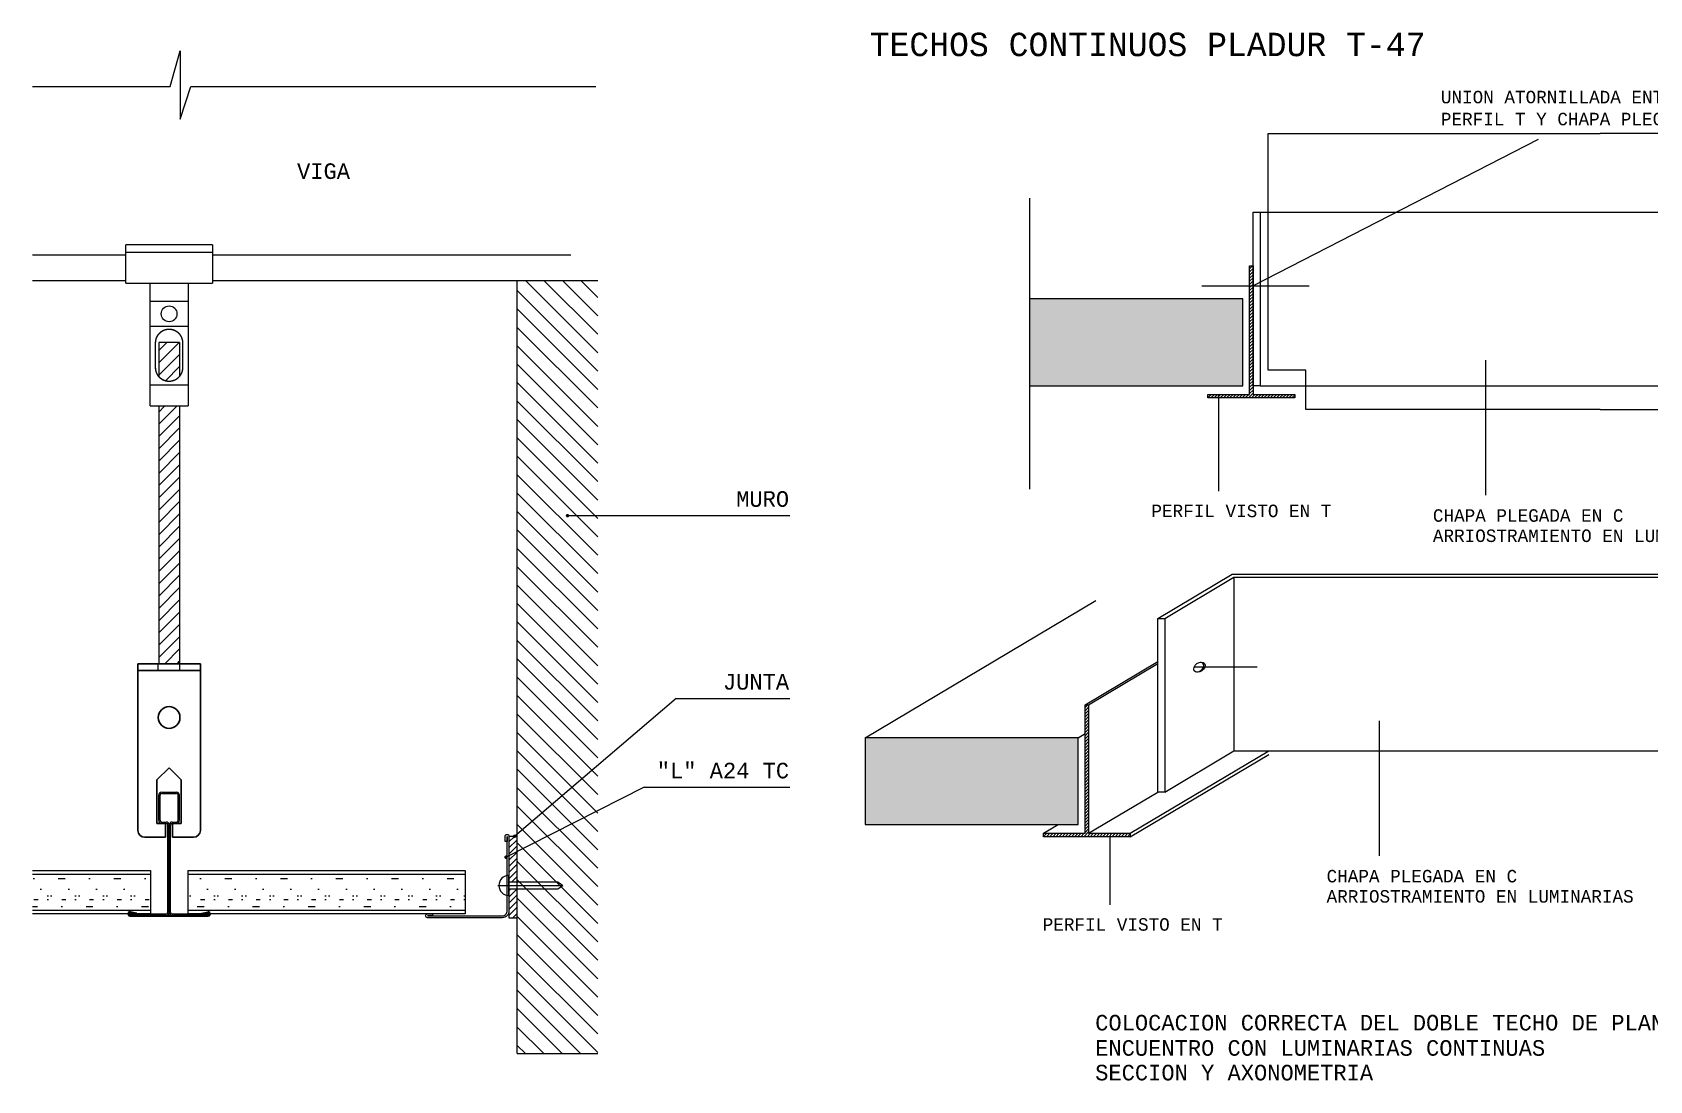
# Model space of a CAD drawing. Header units: millimetres. Extents: x 3383 to 4292, y 1469 to 1637.
# Drawn here: x 3483.6674 to 3484.1333, y 1569.6043 to 1569.9063 of the extents above; entities that cross this region are included whole.
import ezdxf
from ezdxf.enums import TextEntityAlignment as Align

# ---------------------------------------------------------------- set-up
doc = ezdxf.new("R2010")
doc.units = ezdxf.units.MM
doc.header["$LTSCALE"] = 0.0035
doc.linetypes.add('DASHED', pattern=[0.75, 0.5, -0.25])
doc.linetypes.add('HIDDEN', pattern=[0.375, 0.25, -0.125])
doc.layers.get('0').update_dxf_attribs({"lineweight": 5})
for name, color, linetype in [('MURO', 7, 'Continuous'), ('PERSPECTIVA', 7, 'Continuous'), ('PIEZA', 7, 'Continuous')]:
    doc.layers.add(name, color=color, linetype=linetype)
doc.styles.get("Standard").update_dxf_attribs({"font": 'LUCON.TTF'})
pattern_1 = [(0, (3481.396857, 1570.112506), (0.001, 0.008), [0.001, -0.007]), (0, (3481.397857, 1570.115506), (2e-18, 0.008), [0, -0.008]), (0, (3481.394857, 1570.112506), (0.003, 0.008), [0, -0.008]), (0, (3481.394857, 1570.118506), (0.008, 0.008), [0.002, -0.014]), (0, (3481.400857, 1570.113506), (2e-18, 0.008), [0, -0.008]), (0, (3481.398857, 1570.112506), (0.002, 0.008), [0, -0.008]), (0, (3481.399857, 1570.113506), (2e-18, 0.008), [0, -0.008]), (0, (3481.395857, 1570.118506), (2e-18, 0.008), [0, -0.008])]

# ---------------------------------------------------------------- blocks, each defined once
blk = doc.blocks.new('A$C43ED6B29')
at = {"const_width": 0.4, "flags": 128}
for points in [[(18.05, 46.51), (-7, 46.51)], [(-7, 35.32), (-7, 46.51)], [(18.05, 35.32), (18.05, 46.51)], [(18.05, 44.25), (-7, 44.25)], [(18.05, 35.32), (-7, 35.32)], [(0, 0), (0, 35.32)], [(11.05, 0), (11.05, 35.32)], [(11.05, 30.16), (0, 30.16)], [(11.05, 22.98), (0, 22.98)], [(1.6, 11.05), (1.6, 18.32)], [(9.45, 18.32), (9.45, 11.05)], [(11.05, 6.03), (0, 6.03)], [(11.05, 0), (0, 0)]]:
    blk.add_lwpolyline(points, dxfattribs=at)
for points in [[(9.45, 18.08, 1.030926), (1.6, 18.08)], [(1.6, 11.06, 1.015731), (9.45, 11.18)]]:
    blk.add_lwpolyline(points, format="xyb", dxfattribs=at)
blk.add_circle((5.53, 26.57), 2.27)
blk = doc.blocks.new('A$C3E9E0EB3')
at = {"layer": 'MURO'}
h = blk.add_hatch(dxfattribs=at)
h.set_pattern_fill('ANSI31', color=256, scale=20, angle=90, style=0)
h.set_pattern_definition([(45, (2720.5638, -28.6585), (1.767767, -1.767767), [])])
h.paths.add_polyline_path([(0, 92.53), (6, 92.53), (6, 82.73, -0.464683), (0, 82.73)])
h.paths.add_polyline_path([(0, 74.21), (6, 74.21), (6, 0), (0, 0)])
for p, q in [((0, 92.53), (0, 82.73)), ((6, 92.53), (0, 92.53)), ((6, 92.53), (6, 82.73)), ((0, 74.21), (0, 0)), ((6, 74.21), (6, 0))]:
    blk.add_line(p, q)
blk = doc.blocks.new('PP')
at = {"const_width": 0.5, "flags": 128}
blk.add_lwpolyline([(-0.25, -0.25, 1), (0.25, -0.25, 1)], format="xyb", close=True, dxfattribs=at)
blk = doc.blocks.new('A$C572C27A9')
at = {"linetype": 'DASHED'}
for p, q in [((5.875, -2), (5.875, 0)), ((12.125, -2), (12.125, 0))]:
    blk.add_line(p, q, dxfattribs=at)
at = {"layer": 'PERSPECTIVA'}
for q in [(5.5, -33.5), (12.5, -33.5)]:
    blk.add_line((9, -30), q, dxfattribs=at)
at = {"layer": 'PIEZA'}
for p, q in [((0, 0), (18, 0)), ((0, -48), (0, 0)), ((18, -48), (18, 0)), ((0, -2), (18, -2)), ((5.5, -46), (5.5, -33.5)), ((12.5, -46), (12.5, -33.5)), ((5.5, -46), (8, -46)), ((8, -50), (8, -46)), ((10, -50), (10, -46)), ((10, -46), (12.5, -46)), ((2, -50), (8, -50)), ((10, -50), (16, -50))]:
    blk.add_line(p, q, dxfattribs=at)
blk.add_circle((9, -15.5), 3.125, dxfattribs=at)
for centre, start, end in [((2, -48), 180, 270), ((16, -48), 270, 0)]:
    blk.add_arc(centre, 2, start, end, dxfattribs=at)
blk = doc.blocks.new('A$C3E322F7B')
for p, q in [((0, 0), (4.22, 0)), ((-0.89, -8.1), (-0.89, -0.89)), ((-0.51, -8.1), (-0.51, -0.89)), ((0, -0.38), (4.22, -0.38)), ((4.72, -8.1), (4.72, -0.89)), ((5.11, -8.1), (5.11, -0.89)), ((0, -8.61), (1.22, -8.61)), ((0, -8.99), (1.22, -8.99)), ((3, -8.61), (4.22, -8.61)), ((3, -8.99), (4.22, -8.99)), ((1.73, -34.57), (1.73, -9.5)), ((2.11, -34.57), (2.11, -9.5)), ((2.49, -34.57), (2.49, -9.5)), ((-9.17, -35.08), (1.22, -35.08)), ((-9.17, -35.08), (-9.17, -35.46)), ((3, -35.08), (13.38, -35.08)), ((13.38, -35.08), (13.38, -35.46))]:
    blk.add_line(p, q)
at = {"color": 7}
for p, q in [((-9.17, -35.46), (13.38, -35.46)), ((-9.17, -35.71), (13.38, -35.71)), ((-7.26, -35.08), (-9.09, -34.7)), ((-7.21, -34.83), (-9.04, -34.46)), ((-7.26, -35.08), (-7.21, -34.83)), ((11.42, -34.83), (13.25, -34.46)), ((11.47, -35.08), (11.42, -34.83)), ((11.47, -35.08), (13.3, -34.7))]:
    blk.add_line(p, q, dxfattribs=at)
for centre, radius, start, end in [((0, -0.89), 0.889, 90, 180), ((4.22, -0.89), 0.889, 0, 90), ((0, -0.89), 0.508, 90, 180), ((4.22, -0.89), 0.508, 0, 90), ((0, -8.1), 0.889, 180, 270), ((0, -8.1), 0.508, 180, 270), ((1.22, -9.5), 0.889, 0, 90), ((1.22, -9.5), 0.508, 0, 90), ((3, -9.5), 0.889, 90, 180), ((3, -9.5), 0.508, 90, 180), ((4.22, -8.1), 0.889, 270, 0), ((4.22, -8.1), 0.508, 270, 0), ((1.22, -34.57), 0.889, 270, 0), ((1.22, -34.57), 0.508, 270, 0), ((3, -34.57), 0.889, 180, 270), ((3, -34.57), 0.508, 180, 270)]:
    blk.add_arc(centre, radius, start, end)
for centre, radius, start, end in [((-9.16, -35.08), 0.635, 78.4631, 269.9994), ((-9.16, -35.08), 0.381, 78.4631, 269.9994), ((13.38, -35.08), 0.635, 270.158, 101.5369), ((13.38, -35.08), 0.381, 270.0006, 101.5369)]:
    blk.add_arc(centre, radius, start, end, dxfattribs=at)

msp = doc.modelspace()

# ---------------------------------------------------------------- hatches: boundary and pattern name
h = msp.add_hatch()
h.set_pattern_fill('ANSI31', color=8, scale=0.0002, style=0)
h.set_pattern_definition([(45, (1112.19777004, 1710.2471953), (-0.00044901280605, 0.00044901280605), [])])
h.paths.add_polyline_path([(3484.03108, 1569.80198), (3484.03108, 1569.80098), (3484.00608, 1569.80098), (3484.00608, 1569.80198), (3484.01808, 1569.80198), (3484.01808, 1569.83898), (3484.01908, 1569.83898), (3484.01908, 1569.80198)])
h = msp.add_hatch()
h.set_pattern_fill('ANSI31', color=256, scale=0.03, angle=90, style=0)
h.set_pattern_definition([(135, (3481.5523136, 1569.7107656), (-0.0026516504, -0.0026516504), [])])
h.paths.add_polyline_path([(3483.80707, 1569.6121), (3483.83027, 1569.6121), (3483.83027, 1569.83478), (3483.80707, 1569.83478)])
h = msp.add_hatch()
h.set_pattern_fill('DOTS', color=256, scale=0.001, style=0)
h.set_pattern_definition([(0, (1112.19777, 1710.2471953), (0.00079375, 0.0015875), [0, -0.0015875])])
h.paths.add_polyline_path([(3484.28346, 1569.82948), (3484.22208, 1569.82948), (3484.22208, 1569.80448), (3484.28346, 1569.80448)])
h.paths.add_polyline_path([(3484.01608, 1569.82948), (3483.95471, 1569.82948), (3483.95471, 1569.80448), (3484.01608, 1569.80448)])
h = msp.add_hatch()
h.set_pattern_fill('ANSI31', color=8, scale=0.0002, style=0)
h.set_pattern_definition([(45, (1112.1503855, 1710.12079326), (-0.00044901280605, 0.00044901280605), [])])
h.paths.add_polyline_path([(3483.9837, 1569.67558), (3483.9837, 1569.67458), (3483.9587, 1569.67458), (3483.9587, 1569.67558), (3483.9707, 1569.67558), (3483.9707, 1569.71258), (3483.9717, 1569.71258), (3483.9717, 1569.67558)])
h = msp.add_hatch()
h.set_pattern_fill('DOTS', color=256, scale=0.001, style=0)
h.set_pattern_definition([(0, (1112.1503855, 1710.1207933), (0.00079375, 0.0015875), [0, -0.0015875])])
h.paths.add_polyline_path([(3484.23607, 1569.70308), (3484.1747, 1569.70308), (3484.1747, 1569.67808), (3484.23607, 1569.67808)])
h.paths.add_polyline_path([(3483.9687, 1569.70308), (3483.90732, 1569.70308), (3483.90732, 1569.67808), (3483.9687, 1569.67808)])
h = msp.add_hatch()
h.set_pattern_fill('ANSI31', color=256, scale=0.01, style=0)
h.set_pattern_definition([(45, (3483.7138167, 1570.8974404), (-0.0008838835, 0.0008838835), [])])
h.paths.add_polyline_path([(3483.8047, 1569.65124), (3483.80707, 1569.65124), (3483.80707, 1569.65955), (3483.8047, 1569.65955)])
h.paths.add_polyline_path([(3483.8047, 1569.67469), (3483.8047, 1569.66155), (3483.80707, 1569.66155), (3483.80707, 1569.67469)])
h = msp.add_hatch()
h.set_pattern_fill('CONCRETE_GROUT', color=256, scale=0.001, style=0, pattern_type=2)
h.set_pattern_definition(pattern_1)
h.paths.add_polyline_path([(3483.66739, 1569.6631), (3483.66739, 1569.6525), (3483.70141, 1569.65234), (3483.70141, 1569.6631)])
h = msp.add_hatch()
h.set_pattern_fill('CONCRETE_GROUT', color=256, scale=0.001, style=0, pattern_type=2)
h.set_pattern_definition(pattern_1)
edge = h.paths.add_edge_path()
edge.add_line((3483.79207, 1569.6631), (3483.71217, 1569.6631))
edge.add_line((3483.71217, 1569.6631), (3483.71217, 1569.65279))
edge.add_line((3483.71217, 1569.65279), (3483.68754, 1569.65279))
edge.add_line((3483.68754, 1569.65279), (3483.68884, 1569.65475))
edge.add_arc((3483.68898, 1569.65496), 0.00025, 180, 236.3397, ccw=False)
edge.add_arc((3483.68898, 1569.65496), 0.00025, 0, 180, ccw=False)
edge.add_arc((3483.68898, 1569.65496), 0.00025, -123.6603, 0, ccw=False)
edge.add_line((3483.68884, 1569.65475), (3483.68754, 1569.65279))
edge.add_line((3483.68754, 1569.65279), (3483.79207, 1569.65279))
edge.add_line((3483.79207, 1569.65279), (3483.79207, 1569.6631))

# ---------------------------------------------------------------- linework, layer by layer
at = {"color": 7, "linetype": 'HIDDEN', "ltscale": 0.01}
for p, q in [((3484.10122, 1569.87544), (3484.01908, 1569.83326)), ((3484.08602, 1569.81181), (3484.08602, 1569.77295)), ((3484.00909, 1569.80198), (3484.00909, 1569.77412)), ((3484.0554, 1569.70794), (3484.0554, 1569.66908)), ((3483.97778, 1569.67458), (3483.97778, 1569.655))]:
    msp.add_line(p, q, dxfattribs=at)
at = {"color": 7, "linetype": 'HIDDEN', "ltscale": 0.02}
for p, q in [((3483.95471, 1569.85851), (3483.95471, 1569.77472)), ((3484.00431, 1569.83326), (3484.03526, 1569.83326))]:
    msp.add_line(p, q, dxfattribs=at)
for p, q in [((3484.02108, 1569.85448), (3484.21708, 1569.85448)), ((3483.66739, 1569.84214), (3483.69426, 1569.84214)), ((3483.71932, 1569.84214), (3483.82248, 1569.84214)), ((3483.66739, 1569.83478), (3483.69426, 1569.83478)), ((3483.71932, 1569.83478), (3483.82248, 1569.83478)), ((3483.80707, 1569.6121), (3483.80707, 1569.83478)), ((3483.80707, 1569.83478), (3483.83027, 1569.83478)), ((3484.02108, 1569.80448), (3484.21708, 1569.80448)), ((3483.85289, 1569.71441), (3483.8063, 1569.67469)), ((3483.84368, 1569.68882), (3483.80385, 1569.66869)), ((3483.70141, 1569.66368), (3483.66739, 1569.66368)), ((3483.70141, 1569.66484), (3483.70141, 1569.65234)), ((3483.71217, 1569.66484), (3483.71217, 1569.65234)), ((3483.79207, 1569.66368), (3483.71217, 1569.66368)), ((3483.79207, 1569.66484), (3483.79207, 1569.65234)), ((3483.8047, 1569.65765), (3483.8047, 1569.66345)), ((3483.80148, 1569.66055), (3483.82021, 1569.66055)), ((3483.8047, 1569.66155), (3483.81878, 1569.66155)), ((3483.8047, 1569.65955), (3483.81878, 1569.65955)), ((3483.81878, 1569.66155), (3483.82022, 1569.66054)), ((3483.81878, 1569.65955), (3483.82022, 1569.66056)), ((3483.70141, 1569.65337), (3483.66739, 1569.65337)), ((3483.79207, 1569.65337), (3483.71217, 1569.65337)), ((3483.70141, 1569.65234), (3483.66739, 1569.65234)), ((3483.79207, 1569.65234), (3483.71217, 1569.65234)), ((3483.80707, 1569.6121), (3483.83027, 1569.6121))]:
    msp.add_line(p, q)
at = {"color": 7}
for p, q in [((3483.99164, 1569.73745), (3484.01306, 1569.75019)), ((3483.99364, 1569.73745), (3484.01358, 1569.74931)), ((3484.01306, 1569.75019), (3484.21306, 1569.75019)), ((3484.01358, 1569.74931), (3484.01358, 1569.69931)), ((3484.01358, 1569.74931), (3484.20958, 1569.74931)), ((3483.90732, 1569.70308), (3483.97382, 1569.74264)), ((3483.9707, 1569.71258), (3483.99164, 1569.72504)), ((3483.9717, 1569.71258), (3483.99164, 1569.72445)), ((3483.9687, 1569.70308), (3483.9707, 1569.70427)), ((3483.90732, 1569.70308), (3483.90732, 1569.67808)), ((3483.9837, 1569.67558), (3484.02358, 1569.69931)), ((3483.99364, 1569.68745), (3484.01358, 1569.69931)), ((3484.01358, 1569.69931), (3484.1717, 1569.69931)), ((3483.9837, 1569.67458), (3484.02358, 1569.69831)), ((3483.9717, 1569.67558), (3483.99164, 1569.68745)), ((3483.9587, 1569.67558), (3483.9629, 1569.67808))]:
    msp.add_line(p, q, dxfattribs=at)
at = {"color": 7, "linetype": 'HIDDEN', "ltscale": 0.007}
msp.add_line((3484.02029, 1569.72342), (3484.00206, 1569.72342), dxfattribs=at)
for points in [[(3483.66739, 1569.89064), (3483.70713, 1569.89064), (3483.71001, 1569.90094), (3483.71001, 1569.88122), (3483.71302, 1569.89064), (3483.82975, 1569.89064)], [(3483.82157, 1569.76706), (3483.8856, 1569.76706)], [(3483.85289, 1569.71441), (3483.8856, 1569.71441)], [(3483.84368, 1569.68882), (3483.8856, 1569.68882)], [(3483.66739, 1569.66484), (3483.70141, 1569.66484)], [(3483.71217, 1569.66484), (3483.79207, 1569.66484)]]:
    msp.add_lwpolyline(points)
at = {"linetype": 'HIDDEN', "ltscale": 0.05}
for points in [[(3484.11908, 1569.79765), (3484.03425, 1569.79765), (3484.03425, 1569.80897), (3484.02345, 1569.80897), (3484.02345, 1569.87711), (3484.11908, 1569.87711)], [(3484.11908, 1569.79765), (3484.20391, 1569.79765), (3484.20391, 1569.80897), (3484.21471, 1569.80897), (3484.21471, 1569.87711), (3484.11908, 1569.87711)]]:
    msp.add_lwpolyline(points, dxfattribs=at)
for points in [[(3484.01908, 1569.85448), (3484.02108, 1569.85448), (3484.02108, 1569.80448), (3484.01908, 1569.80448)], [(3483.80707, 1569.67469), (3483.8047, 1569.67469), (3483.8047, 1569.65124), (3483.80707, 1569.65124)]]:
    msp.add_lwpolyline(points, close=True)
at = {"color": 7}
for points in [[(3484.03108, 1569.80198), (3484.03108, 1569.80098), (3484.00608, 1569.80098), (3484.00608, 1569.80198), (3484.01808, 1569.80198), (3484.01808, 1569.83898), (3484.01908, 1569.83898), (3484.01908, 1569.80198), (3484.03108, 1569.80198)], [(3483.95471, 1569.80448), (3484.01608, 1569.80448), (3484.01608, 1569.82948), (3483.95471, 1569.82948)], [(3483.9837, 1569.67558), (3483.9837, 1569.67458), (3483.9587, 1569.67458), (3483.9587, 1569.67558), (3483.9707, 1569.67558), (3483.9707, 1569.71258), (3483.9717, 1569.71258), (3483.9717, 1569.67558), (3483.9837, 1569.67558)], [(3483.90732, 1569.67808), (3483.9687, 1569.67808), (3483.9687, 1569.70308), (3483.90732, 1569.70308)]]:
    msp.add_lwpolyline(points, dxfattribs=at)
msp.add_lwpolyline([(3483.99164, 1569.73745), (3483.99364, 1569.73745), (3483.99364, 1569.68745), (3483.99164, 1569.68745)], close=True, dxfattribs=at)
msp.add_lwpolyline([(3483.80415, 1569.67324), (3483.8036, 1569.67324), (3483.8036, 1569.67469, -1), (3483.8047, 1569.67469), (3483.8047, 1569.65334, -0.434382), (3483.8028, 1569.65124), (3483.78125, 1569.65124, -1), (3483.78125, 1569.65234), (3483.7827, 1569.65234), (3483.7827, 1569.65179), (3483.78125, 1569.65179), (3483.8028, 1569.65179, 0.441731), (3483.80415, 1569.65334), (3483.80415, 1569.67469)], format="xyb", close=True)
msp.add_arc((3483.8047, 1569.66055), 0.0029, 90, 270)
msp.add_ellipse((3484.00361, 1569.72342), major_axis=(-0.00147, -0.00102), ratio=0.7, dxfattribs=at)
msp.add_ellipse((3484.00324, 1569.72342), major_axis=(-0.00147, -0.00102), ratio=0.7, start_param=0.913046, end_param=3.813417, dxfattribs=at)

# ---------------------------------------------------------------- block references
at = {"xscale": 0.00100000000000019, "yscale": 0.00100000000000019, "zscale": 0.00100000000000019}
for name, p in [('A$C43ED6B29', (3483.70126, 1569.79863)), ('A$C3E9E0EB3', (3483.70379, 1569.72442)), ('PP', (3483.82157, 1569.76731)), ('A$C572C27A9', (3483.69779, 1569.72442)), ('A$C3E322F7B', (3483.70468, 1569.68742)), ('PP', (3483.8063, 1569.67494)), ('PP', (3483.80385, 1569.66894))]:
    msp.add_blockref(name, p, dxfattribs=at)

# ---------------------------------------------------------------- texts
for s, height, p in [('TECHOS CONTINUOS PLADUR T-47', 0.00675, (3483.90862, 1569.89941)), ('COLOCACION CORRECTA DEL DOBLE TECHO DE PLANCAS TIPO HERAKLITH', 0.0045, (3483.97359, 1569.61877)), ('ENCUENTRO CON LUMINARIAS CONTINUAS', 0.0045, (3483.97359, 1569.61149)), ('SECCION Y AXONOMETRIA', 0.0045, (3483.97359, 1569.60439))]:
    msp.add_text(s, height=height).set_placement(p)
at = {"color": 7}
for s, p in [('UNION ATORNILLADA ENTRE', (3484.07318, 1569.88583)), ('PERFIL T Y CHAPA PLEGADA EN C', (3484.07318, 1569.8795)), ('PERFIL VISTO EN T', (3483.98979, 1569.76663)), ('CHAPA PLEGADA EN C', (3484.07088, 1569.7653)), ('ARRIOSTRAMIENTO EN LUMINARIAS', (3484.07088, 1569.75947)), ('CHAPA PLEGADA EN C', (3484.04026, 1569.66143)), ('ARRIOSTRAMIENTO EN LUMINARIAS', (3484.04026, 1569.6556)), ('PERFIL VISTO EN T', (3483.95847, 1569.64751))]:
    msp.add_text(s, height=0.0036, dxfattribs=at).set_placement(p)
for s, p in [('VIGA', (3483.75891, 1569.86404)), ('MURO', (3483.88541, 1569.76961)), ('JUNTA', (3483.88541, 1569.71696)), (' "L" A24 TC', (3483.88541, 1569.69138))]:
    msp.add_text(s, height=0.0045).set_placement(p, align=Align.RIGHT)

doc.saveas('drawing.dxf')
